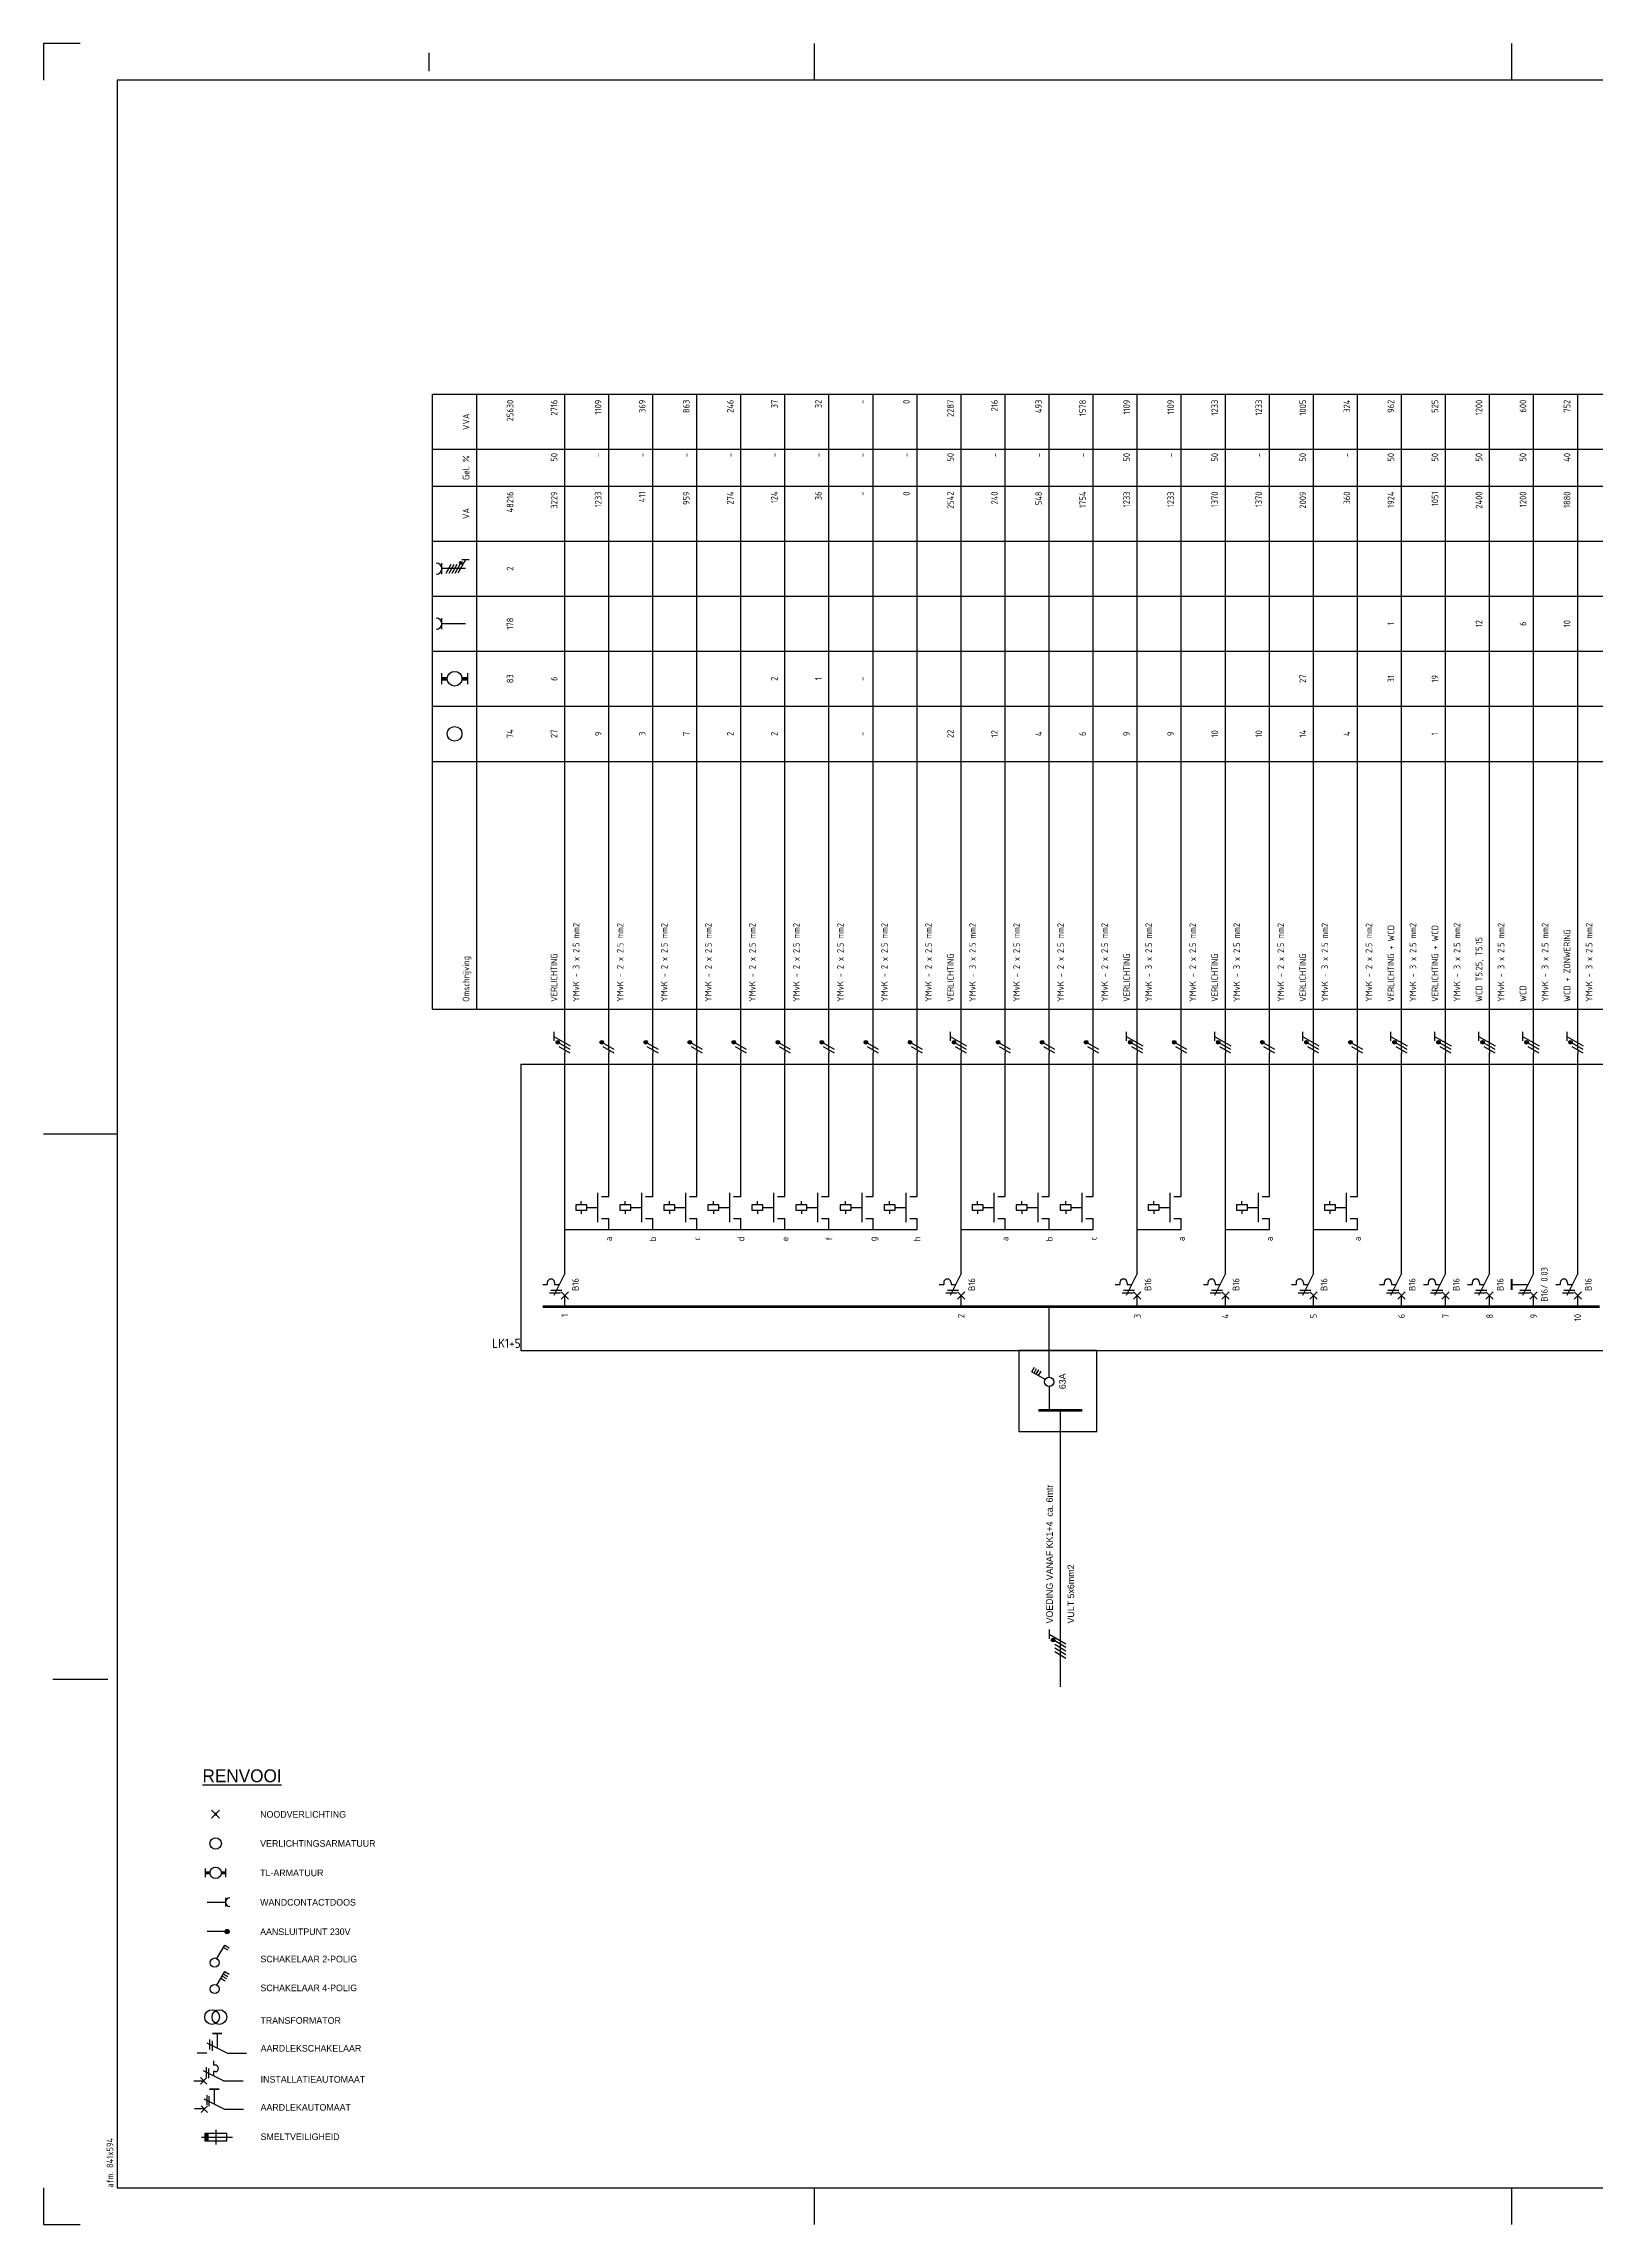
# Model space of a CAD drawing. Header units: millimetres. Extents: x 0 to 841, y 0 to 594.
# Drawn here: x 0 to 423, y 0 to 594 of the extents above; entities that cross this region are included whole.
import ezdxf
from ezdxf.enums import TextEntityAlignment as Align
from ezdxf.lldxf.tags import DXFTag

# ---------------------------------------------------------------- set-up
doc = ezdxf.new("R2010")
doc.units = ezdxf.units.MM
for name, color, linetype in [('00att018', 1, 'Continuous'), ('00kad018', 1, 'Continuous'), ('00kad070', 5, 'Continuous'), ('BL$2----_KADER', 7, 'Continuous'), ('EL$1----', 3, 'Continuous'), ('EL$1----__LK1+5', 3, 'Continuous')]:
    doc.layers.add(name, color=color, linetype=linetype)
doc.styles.add('BURO-018', font='BUROFONT', dxfattribs={"height": 1.8})
doc.styles.add('BURO-035', font='BUROFONT.shx', dxfattribs={"height": 3.5})
doc.styles.add('ISO', font='isocp.shx')
doc.styles.add('STABICAD-018', font='ISOCP.SHX', dxfattribs={"height": 1.8})
tags = doc.linetypes.add('HIDDEN', pattern=[9.525, 6.35, -3.175]).pattern_tags.tags
tags[6:7] = [DXFTag(74, 4), DXFTag(75, 0), DXFTag(340, '0'), DXFTag(46, 1.0), DXFTag(50, 0.0), DXFTag(44, 0.0), DXFTag(45, 0.0)]
tags[4:5] = [DXFTag(74, 4), DXFTag(75, 0), DXFTag(340, '0'), DXFTag(46, 1.0), DXFTag(50, 0.0), DXFTag(44, 0.0), DXFTag(45, 0.0)]
tags = doc.linetypes.add('STABI11', pattern=[2, 1, -1]).pattern_tags.tags
tags[6:7] = [DXFTag(74, 4), DXFTag(75, 0), DXFTag(340, '0'), DXFTag(46, 1.0), DXFTag(50, 0.0), DXFTag(44, 0.0), DXFTag(45, 0.0)]
tags[4:5] = [DXFTag(74, 4), DXFTag(75, 0), DXFTag(340, '0'), DXFTag(46, 1.0), DXFTag(50, 0.0), DXFTag(44, 0.0), DXFTag(45, 0.0)]

# ---------------------------------------------------------------- blocks, each defined once
blk = doc.blocks.new('RENV_DION')
at = {"layer": 'EL$1----', "linetype": 'Continuous'}
for p, q in [((485.12, 256.64), (487.32, 254.44)), ((487.32, 256.64), (485.12, 254.44)), ((483.5, 238.37), (483.5, 240.7)), ((488.94, 240.7), (488.94, 238.37)), ((488.94, 232.7), (488.94, 230.37)), ((483.89, 231.54), (488.94, 231.54)), ((489.33, 223.54), (483.89, 223.54)), ((486.57, 208.98), (488.69, 212.65)), ((487.64, 210.83), (488.85, 210.13)), ((487.99, 211.43), (489.2, 210.73)), ((488.34, 212.04), (489.55, 211.34)), ((488.69, 212.65), (489.9, 211.95)), ((489.35, 190.42), (483.95, 193.12)), ((484.62, 191.43), (484.62, 194.13)), ((485.3, 193.8), (485.3, 191.1)), ((486.65, 195.82), (486.65, 191.77)), ((488.36, 182.91), (482.96, 185.61)), ((483.63, 186.63), (483.63, 183.93)), ((484.31, 186.29), (484.31, 183.59)), ((485.66, 188.31), (485.66, 187.19)), ((486.11, 187.19), (485.66, 187.19)), ((486.11, 185.39), (485.66, 185.39)), ((485.66, 185.39), (485.66, 184.26)), ((480.26, 182.91), (482.96, 182.91)), ((482.06, 183.81), (483.86, 182.01)), ((483.86, 183.81), (482.06, 182.01)), ((485.84, 180.58), (485.84, 176.53)), ((488.36, 182.91), (493.76, 182.91)), ((484.04, 176.08), (482.24, 174.28)), ((482.24, 176.08), (484.04, 174.28)), ((488.54, 175.18), (483.14, 177.88)), ((482.39, 167.57), (490.81, 167.57)), ((489.31, 168.57), (483.31, 168.57)), ((483.31, 168.57), (483.31, 166.57)), ((483.31, 166.57), (489.31, 166.57)), ((486.31, 169.57), (486.31, 165.57)), ((489.31, 166.57), (489.31, 168.57))]:
    blk.add_line(p, q, dxfattribs=at)
at = {"layer": 'EL$1----', "color": 3, "linetype": 'Continuous'}
for p, q in [((486.57, 216.18), (488.69, 219.85)), ((488.69, 219.85), (489.9, 219.15)), ((488.34, 219.25), (489.55, 218.55))]:
    blk.add_line(p, q, dxfattribs=at)
at = {"layer": 'EL$1----'}
for p, q in [((483.86, 190.42), (481.16, 190.42)), ((489.35, 190.42), (494.66, 190.42)), ((483.9, 176.31), (483.9, 179.01)), ((484.49, 175.97), (484.49, 178.67)), ((483.14, 175.29), (480.44, 175.29)), ((488.54, 175.18), (493.85, 175.18))]:
    blk.add_line(p, q, dxfattribs=at)
at = {"layer": 'EL$1----', "linetype": 'Continuous'}
for points, const_width in [([(486.41, 255.54, 1), (486.02, 255.54, 1)], 0.389), ([(489.33, 223.83, 1), (489.33, 223.24, 1)], 0.583)]:
    blk.add_lwpolyline(points, format="xyb", close=True, dxfattribs=dict(at, const_width=const_width))
for points, const_width in [([(484.66, 239.54), (483.5, 239.54)], 0.778), ([(487.77, 239.54), (488.94, 239.54)], 0.778), ([(485.3, 195.82), (488, 195.82)], 0.45), ([(484.49, 180.58), (487.19, 180.58)], 0.45)]:
    blk.add_lwpolyline(points, dxfattribs=dict(at, const_width=const_width))
for centre, radius in [((486.22, 247.54), 1.56), ((486.22, 239.54), 1.56), ((489.33, 223.54), 0.583), ((485.95, 207.9), 1.25), ((485.24, 200.27), 2), ((487.24, 200.27), 2)]:
    blk.add_circle(centre, radius, dxfattribs=at)
at = {"layer": 'EL$1----', "color": 3, "linetype": 'Continuous'}
blk.add_circle((485.95, 215.1), 1.25, dxfattribs=at)
at = {"layer": 'EL$1----', "linetype": 'Continuous'}
for centre, radius, start, end in [((490.11, 231.54), 1.17, 90, 270), ((486.11, 186.29), 0.9, 270, 90)]:
    blk.add_arc(centre, radius, start, end, dxfattribs=at)
blk.add_solid([(483.31, 168.57), (484.31, 168.57), (483.31, 166.57), (484.31, 166.57)], dxfattribs=at)
at = {"layer": 'EL$1----', "color": 3, "style": 'BURO-035'}
blk.add_text('%%URENVOOI', height=3.5, dxfattribs=at).set_placement((482.63, 264.23))
at = {"layer": 'EL$1----', "color": 1, "style": 'BURO-018'}
for s, p in [('NOODVERLICHTING', (498.36, 255.47)), ('VERLICHTINGSARMATUUR', (498.36, 247.55)), ('TL-ARMATUUR', (498.36, 239.54)), ('WANDCONTACTDOOS', (498.36, 231.52)), ('AANSLUITPUNT 230V', (498.36, 223.5)), ('SCHAKELAAR 2-POLIG', (498.43, 216.06)), ('SCHAKELAAR 4-POLIG', (498.43, 208.21)), ('TRANSFORMATOR', (498.43, 199.33)), ('AARDLEKSCHAKELAAR', (498.49, 191.75)), ('INSTALLATIEAUTOMAAT', (498.49, 183.3)), ('AARDLEKAUTOMAAT', (498.47, 175.66)), ('SMELTVEILIGHEID', (498.47, 167.66))]:
    blk.add_text(s, height=1.8, dxfattribs=at).set_placement(p, align=Align.MIDDLE_LEFT)
blk = doc.blocks.new('a1-windesheim-hor')
at = {"layer": '00kad018', "color": 1}
for p, q in [((0, 594), (0, 584)), ((10, 594), (0, 594)), ((210, 594), (210, 584)), ((400, 594), (400, 584)), ((105, 591.5), (105, 586.5)), ((0, 297), (20, 297)), ((2.5, 148.5), (17.5, 148.5)), ((0, 10), (0, 0)), ((210, 10), (210, 0)), ((400, 10), (400, 0)), ((0, 0), (10, 0))]:
    blk.add_line(p, q, dxfattribs=at)
at = {"layer": '00kad070', "color": 5}
for p, q in [((831, 584), (20, 584)), ((20, 584), (20, 10)), ((20, 10), (831, 10))]:
    blk.add_line(p, q, dxfattribs=at)
at = {"layer": '00att018', "color": 1, "style": 'ISO'}
blk.add_text('afm. 841x594', height=1.8, rotation=90, dxfattribs=at).set_placement((19, 10))
blk = doc.blocks.new('HL3')
at = {"color": 0, "linetype": 'Continuous'}
for p, q in [((-3, 6.98), (-3, 4.48)), ((-3, 5.73), (1.5, 3.13)), ((1.5, 2.13), (-1.5, 3.87)), ((1.5, 1.13), (-1.5, 2.87)), ((1.5, 0.13), (-1.5, 1.87)), ((1.5, -0.87), (-1.5, 0.87))]:
    blk.add_line(p, q, dxfattribs=at)
at = {"color": 0, "linetype": 'Continuous', "const_width": 0.5}
blk.add_lwpolyline([(-1.68, 4.12, 1), (-2.18, 4.12, 1)], format="xyb", close=True, dxfattribs=at)
at = {"color": 0, "linetype": 'Continuous'}
blk.add_circle((-1.93, 4.12), 0.5, dxfattribs=at)
blk = doc.blocks.new('1114A3A')
at = {"color": 0, "linetype": 'Continuous'}
for p, q in [((0.62, 1.08), (2.74, 4.75)), ((1.69, 2.93), (2.9, 2.23)), ((2.04, 3.54), (3.25, 2.84)), ((2.39, 4.14), (3.6, 3.44)), ((2.74, 4.75), (3.95, 4.05))]:
    blk.add_line(p, q, dxfattribs=at)
blk.add_circle((0, 0), 1.25, dxfattribs=at)
at = {"color": 0, "linetype": 'Continuous', "style": 'BURO-018', "flags": 1}
for tag, p in [('E_ID', (0, 0.08)), ('E_MATCODE', (0, -4.92))]:
    blk.add_attdef(tag, p, '', height=1.8, dxfattribs=at)
at = {"color": 0, "linetype": 'Continuous', "style": 'BURO-018'}
blk.add_attdef('E_IGS', text='', height=1.8, dxfattribs=at).set_placement((3, 0.08), align=Align.MIDDLE_LEFT)
blk = doc.blocks.new('P-N-PE_3')
at = {"color": 0, "linetype": 'Continuous'}
for p, q in [((0, 0.87), (0, 6.17)), ((-3, 5.85), (-3, 3.35)), ((-3, 4.6), (1.5, 2)), ((1.5, 1), (-1.5, 2.73)), ((1.5, 0), (-1.5, 1.73)), ((0, 0.87), (0, 0))]:
    blk.add_line(p, q, dxfattribs=at)
at = {"color": 0, "linetype": 'Continuous', "const_width": 0.5}
blk.add_lwpolyline([(-1.68, 2.98, 1), (-2.18, 2.98, 1)], format="xyb", close=True, dxfattribs=at)
at = {"color": 0, "linetype": 'Continuous'}
blk.add_circle((-1.93, 2.98), 0.5, dxfattribs=at)
blk = doc.blocks.new('B3')
at = {"color": 0, "linetype": 'Continuous'}
for p, q in [((0, 9), (0, 21)), ((-6, 6), (-4.75, 6)), ((-4.75, 6.5), (-4.75, 6)), ((0, 9), (-3, 3)), ((-2.75, 6.5), (-2.75, 6)), ((-2.75, 6), (-1.5, 6)), ((-4.125, 3.75), (-1.125, 3.75)), ((-3.75, 4.5), (-0.75, 4.5)), ((-1, 4), (1, 2)), ((-1, 2), (1, 4)), ((0, 0), (0, 3))]:
    blk.add_line(p, q, dxfattribs=at)
blk.add_arc((-3.75, 6.5), 1, 0, 180, dxfattribs=at)
at = {"color": 1, "style": 'BURO-018'}
blk.add_attdef('FREEFIELD1', (-3, 12), '', height=1.8, rotation=90, dxfattribs=at)
at = {"color": 1, "linetype": 'Continuous', "style": 'BURO-018'}
blk.add_attdef('AUTOMATICFUSE', text='', height=1.8, rotation=90, dxfattribs=at).set_placement((2, 6), align=Align.TOP_CENTER)
blk = doc.blocks.new('m1')
at = {"color": 0, "linetype": 'Continuous'}
blk.add_line((0, 21), (0, 33), dxfattribs=at)
blk = doc.blocks.new('b1s')
at = {"color": 0, "linetype": 'Continuous'}
blk.add_line((0, 33), (0, 54), dxfattribs=at)
blk = doc.blocks.new('m1s')
at = {"color": 0, "linetype": 'Continuous'}
blk.add_line((0, 54), (0, 66), dxfattribs=at)
blk = doc.blocks.new('P-N_2')
at = {"color": 0, "linetype": 'Continuous'}
for p, q in [((1.5, 1), (-1.5, 2.73)), ((1.5, 0), (-1.5, 1.73)), ((0, 0.87), (0, 3.94)), ((0, 0.87), (0, 0))]:
    blk.add_line(p, q, dxfattribs=at)
at = {"color": 0, "linetype": 'Continuous', "const_width": 0.5}
blk.add_lwpolyline([(-1.68, 2.98, 1), (-2.18, 2.98, 1)], format="xyb", close=True, dxfattribs=at)
at = {"color": 0, "linetype": 'Continuous'}
blk.add_circle((-1.93, 2.98), 0.5, dxfattribs=at)
blk = doc.blocks.new('M2')
at = {"color": 0, "linetype": 'Continuous'}
for p, q in [((0, 9), (0, 12)), ((-6, 6.75), (-9, 6.75)), ((-9, 6.75), (-9, 5.25)), ((-7.5, 6.75), (-7.5, 7.75)), ((-6, 5.25), (-6, 6.75)), ((-6, 6.25), (-6, 6.25)), ((-3, 2), (-3, 10)), ((-2, 9), (0, 9)), ((-9, 5.25), (-6, 5.25)), ((-7.5, 5.25), (-7.5, 4.25)), ((-2, 3), (0, 3)), ((0, 0), (0, 3))]:
    blk.add_line(p, q, dxfattribs=at)
at = {"color": 0, "linetype": 'STABI11'}
blk.add_line((-6, 6), (-3, 6), dxfattribs=at)
at = {"color": 1, "linetype": 'Continuous', "style": 'BURO-018'}
blk.add_attdef('FREEFIELD1', (-6, 9), '', height=1.8, rotation=90, dxfattribs=at)
blk.add_attdef('MAGNETICSWITCH', text='', height=1.8, rotation=90, dxfattribs=at).set_placement((0, 6), align=Align.TOP_CENTER)
blk = doc.blocks.new('B8')
at = {"color": 0, "linetype": 'Continuous'}
for p, q in [((0, 9), (0, 21)), ((-6, 6), (-1.5, 6)), ((0, 9), (-3, 3)), ((-4.12, 3.75), (-1.12, 3.75)), ((-3.75, 4.5), (-0.75, 4.5)), ((-1, 2), (1, 4)), ((-1, 4), (1, 2)), ((0, 0), (0, 3))]:
    blk.add_line(p, q, dxfattribs=at)
at = {"color": 0, "linetype": 'Continuous', "const_width": 0.5}
blk.add_lwpolyline([(-6, 4.5), (-6, 7.5)], dxfattribs=at)
at = {"color": 1, "linetype": 'Continuous', "style": 'BURO-018'}
blk.add_attdef('EARTHLEAKAGECIRCUITBREAKER', text='', height=1.8, rotation=90, dxfattribs=at).set_placement((2, 6.9), align=Align.TOP_LEFT)
at = {"color": 1, "style": 'BURO-018'}
blk.add_attdef('FREEFIELD1', (-3, 12), '', height=1.8, rotation=90, dxfattribs=at)
at = {"color": 1, "linetype": 'Continuous', "style": 'BURO-018'}
blk.add_attdef('OPERATINGCURRENT', text='', height=1.8, rotation=90, dxfattribs=at).set_placement((2, 6.2), align=Align.TOP_RIGHT)
blk = doc.blocks.new('COLUMN_POWERTYPE_3')
at = {"color": 0, "linetype": 'Continuous'}
blk.add_circle((0, 0), 2, dxfattribs=at)
blk = doc.blocks.new('COLUMN_POWERTYPE_5')
at = {"color": 0, "linetype": 'Continuous'}
for p, q in [((-3.5, -1.5), (-3.5, 1.5)), ((3.5, 1.5), (3.5, -1.5))]:
    blk.add_line(p, q, dxfattribs=at)
at = {"color": 0, "linetype": 'Continuous', "const_width": 1}
for points in [[(-2, 0), (-3.5, 0)], [(2, 0), (3.5, 0)]]:
    blk.add_lwpolyline(points, dxfattribs=at)
at = {"color": 0, "linetype": 'Continuous'}
blk.add_circle((0, 0), 2, dxfattribs=at)
blk = doc.blocks.new('COLUMN_POWERTYPE_6')
at = {"color": 0, "linetype": 'Continuous'}
for p, q in [((-3.5, -1.5), (-3.5, 1.5)), ((3, 0), (-3.5, 0))]:
    blk.add_line(p, q, dxfattribs=at)
blk.add_arc((-5, 0), 1.5, 270, 90, dxfattribs=at)
blk = doc.blocks.new('COLUMN_POWERTYPE_7')
at = {"color": 0, "linetype": 'Continuous'}
for p, q in [((-3.5, -1.5), (-3.5, 1.5)), ((3, 0), (-3.5, 0)), ((-2.29, -1.2), (-0.91, 1.2)), ((-1.49, -1.2), (-0.11, 1.2)), ((-0.69, -1.2), (0.69, 1.2)), ((0.11, -1.2), (1.49, 1.2)), ((2.99, 2.4), (0.91, -1.2)), ((3.99, 2.4), (1.99, 2.4))]:
    blk.add_line(p, q, dxfattribs=at)
at = {"color": 0, "linetype": 'Continuous', "const_width": 0.4}
blk.add_lwpolyline([(1.69, 1.35, 1), (1.69, 1.75, 1)], format="xyb", close=True, dxfattribs=at)
at = {"color": 0, "linetype": 'Continuous'}
blk.add_circle((1.69, 1.55), 0.4, dxfattribs=at)
blk.add_arc((-5, 0), 1.5, 270, 90, dxfattribs=at)

msp = doc.modelspace()

# ---------------------------------------------------------------- linework, layer by layer
at = {"layer": 'EL$1----', "ltscale": 0.2}
for p, q in [((274, 230.75), (274, 250)), ((277, 221.76), (277, 146.46))]:
    msp.add_line(p, q, dxfattribs=at)
at = {"layer": 'EL$1----'}
msp.add_line((274, 228.25), (274, 221.76), dxfattribs=at)
at = {"layer": 'EL$1----', "color": 1, "linetype": 'HIDDEN'}
msp.add_lwpolyline([(265.73, 238), (265.73, 216), (287, 216), (287, 238)], close=True, dxfattribs=at)
at = {"layer": 'EL$1----', "ltscale": 0.2, "const_width": 0.7}
msp.add_lwpolyline([(283, 221.76), (271, 221.76)], dxfattribs=at)
at = {"layer": 'EL$1----__LK1+5', "color": 1}
for p, q in [((106, 498.5), (766, 498.5)), ((106, 331), (106, 498.5)), ((118, 331), (118, 498.5)), ((106, 483.5), (766, 483.5)), ((106, 473.5), (766, 473.5)), ((106, 458.5), (766, 458.5)), ((106, 443.5), (766, 443.5)), ((106, 428.5), (766, 428.5)), ((106, 413.5), (766, 413.5)), ((106, 398.5), (766, 398.5)), ((106, 331), (766, 331))]:
    msp.add_line(p, q, dxfattribs=at)
at = {"layer": 'EL$1----__LK1+5'}
for p, q in [((142, 331), (142, 498.5)), ((154, 331), (154, 498.5)), ((166, 331), (166, 498.5)), ((178, 331), (178, 498.5)), ((190, 331), (190, 498.5)), ((202, 331), (202, 498.5)), ((214, 331), (214, 498.5)), ((226, 331), (226, 498.5)), ((238, 331), (238, 498.5)), ((250, 331), (250, 498.5)), ((262, 331), (262, 498.5)), ((274, 331), (274, 498.5)), ((286, 331), (286, 498.5)), ((298, 331), (298, 498.5)), ((310, 331), (310, 498.5)), ((322, 331), (322, 498.5)), ((334, 331), (334, 498.5)), ((346, 331), (346, 498.5)), ((358, 331), (358, 498.5)), ((370, 331), (370, 498.5)), ((382, 331), (382, 498.5)), ((394, 331), (394, 498.5)), ((406, 331), (406, 498.5)), ((418, 331), (418, 498.5)), ((142, 325.17), (142, 331)), ((154, 322.94), (154, 331)), ((166, 322.94), (166, 331)), ((178, 322.94), (178, 331)), ((190, 322.94), (190, 331)), ((202, 322.94), (202, 331)), ((214, 322.94), (214, 331)), ((226, 322.94), (226, 331)), ((238, 322.94), (238, 331)), ((250, 325.17), (250, 331)), ((262, 322.94), (262, 331)), ((274, 322.94), (274, 331)), ((286, 322.94), (286, 331)), ((298, 325.17), (298, 331)), ((310, 322.94), (310, 331)), ((322, 325.17), (322, 331)), ((334, 322.94), (334, 331)), ((346, 325.17), (346, 331)), ((358, 322.94), (358, 331)), ((370, 325.17), (370, 331)), ((382, 325.17), (382, 331)), ((394, 325.17), (394, 331)), ((406, 325.17), (406, 331)), ((418, 325.17), (418, 331)), ((142, 316), (142, 319)), ((154, 316), (154, 319)), ((166, 316), (166, 319)), ((178, 316), (178, 319)), ((190, 316), (190, 319)), ((202, 316), (202, 319)), ((214, 316), (214, 319)), ((226, 316), (226, 319)), ((238, 316), (238, 319)), ((250, 316), (250, 319)), ((262, 316), (262, 319)), ((274, 316), (274, 319)), ((286, 316), (286, 319)), ((298, 316), (298, 319)), ((310, 316), (310, 319)), ((322, 316), (322, 319)), ((334, 316), (334, 319)), ((346, 316), (346, 319)), ((358, 316), (358, 319)), ((370, 316), (370, 319)), ((382, 316), (382, 319)), ((394, 316), (394, 319)), ((406, 316), (406, 319)), ((418, 316), (418, 319)), ((142, 271), (154, 271)), ((154, 271), (166, 271)), ((166, 271), (178, 271)), ((178, 271), (190, 271)), ((190, 271), (202, 271)), ((202, 271), (214, 271)), ((214, 271), (226, 271)), ((226, 271), (238, 271)), ((250, 271), (262, 271)), ((262, 271), (274, 271)), ((274, 271), (286, 271)), ((298, 271), (310, 271)), ((322, 271), (334, 271)), ((346, 271), (358, 271))]:
    msp.add_line(p, q, dxfattribs=at)
at = {"layer": 'EL$1----__LK1+5', "color": 1, "linetype": 'HIDDEN'}
for p, q in [((130, 316), (766, 316)), ((130, 316), (130, 238)), ((130, 238), (766, 238))]:
    msp.add_line(p, q, dxfattribs=at)
at = {"layer": 'EL$1----__LK1+5'}
for points in [[(148, 250, 0.7, 0.7, 0), (136, 250, 0.7, 0.7, 0)], [(160, 250, 0.7, 0.7, 0), (148, 250, 0.7, 0.7, 0)], [(172, 250, 0.7, 0.7, 0), (160, 250, 0.7, 0.7, 0)], [(184, 250, 0.7, 0.7, 0), (172, 250, 0.7, 0.7, 0)], [(196, 250, 0.7, 0.7, 0), (184, 250, 0.7, 0.7, 0)], [(208, 250, 0.7, 0.7, 0), (196, 250, 0.7, 0.7, 0)], [(220, 250, 0.7, 0.7, 0), (208, 250, 0.7, 0.7, 0)], [(232, 250, 0.7, 0.7, 0), (220, 250, 0.7, 0.7, 0)], [(244, 250, 0.7, 0.7, 0), (232, 250, 0.7, 0.7, 0)], [(256, 250, 0.7, 0.7, 0), (244, 250, 0.7, 0.7, 0)], [(268, 250, 0.7, 0.7, 0), (256, 250, 0.7, 0.7, 0)], [(280, 250, 0.7, 0.7, 0), (268, 250, 0.7, 0.7, 0)], [(292, 250, 0.7, 0.7, 0), (280, 250, 0.7, 0.7, 0)], [(304, 250, 0.7, 0.7, 0), (292, 250, 0.7, 0.7, 0)], [(316, 250, 0.7, 0.7, 0), (304, 250, 0.7, 0.7, 0)], [(328, 250, 0.7, 0.7, 0), (316, 250, 0.7, 0.7, 0)], [(340, 250, 0.7, 0.7, 0), (328, 250, 0.7, 0.7, 0)], [(352, 250, 0.7, 0.7, 0), (340, 250, 0.7, 0.7, 0)], [(364, 250, 0.7, 0.7, 0), (352, 250, 0.7, 0.7, 0)], [(376, 250, 0.7, 0.7, 0), (364, 250, 0.7, 0.7, 0)], [(388, 250, 0.7, 0.7, 0), (376, 250, 0.7, 0.7, 0)], [(400, 250, 0.7, 0.7, 0), (388, 250, 0.7, 0.7, 0)], [(412, 250, 0.7, 0.7, 0), (400, 250, 0.7, 0.7, 0)], [(424, 250, 0.7, 0.7, 0), (412, 250, 0.7, 0.7, 0)]]:
    msp.add_lwpolyline(points, format="xyseb", dxfattribs=at)

# ---------------------------------------------------------------- block references
at = {"layer": 'BL$2----_KADER'}
msp.add_blockref('a1-windesheim-hor', (0, 0), dxfattribs=at)
at = {"layer": 'EL$1----'}
ref = msp.add_blockref('1114A3A', (274, 229.5), dxfattribs=dict(at, rotation=90))
ref.add_attrib('E_IGS', '63A', dxfattribs={"layer": '0', "color": 1, "linetype": 'Continuous', "height": 1.8, "rotation": 90, "style": 'BURO-018'}).set_placement((277.6, 227.5), align=Align.MIDDLE_LEFT)
at = {"layer": 'EL$1----', "ltscale": 0.2}
msp.add_blockref('HL3', (277, 155.04), dxfattribs=at)
at = {"layer": 'EL$1----'}
msp.add_blockref('RENV_DION', (-439.35, -143.79), dxfattribs=at)
at = {"layer": 'EL$1----__LK1+5'}
for name, p in [('COLUMN_POWERTYPE_7', (112, 451)), ('COLUMN_POWERTYPE_6', (112, 436)), ('COLUMN_POWERTYPE_5', (112, 421)), ('COLUMN_POWERTYPE_3', (112, 406)), ('P-N-PE_3', (142, 319)), ('P-N_2', (154, 319)), ('P-N_2', (166, 319)), ('P-N_2', (178, 319)), ('P-N_2', (190, 319)), ('P-N_2', (202, 319)), ('P-N_2', (214, 319)), ('P-N_2', (226, 319)), ('P-N_2', (238, 319)), ('P-N-PE_3', (250, 319)), ('P-N_2', (262, 319)), ('P-N_2', (274, 319)), ('P-N_2', (286, 319)), ('P-N-PE_3', (298, 319)), ('P-N_2', (310, 319)), ('P-N-PE_3', (322, 319)), ('P-N_2', (334, 319)), ('P-N-PE_3', (346, 319)), ('P-N_2', (358, 319)), ('P-N-PE_3', (370, 319)), ('P-N-PE_3', (382, 319)), ('P-N-PE_3', (394, 319)), ('P-N-PE_3', (406, 319)), ('P-N-PE_3', (418, 319)), ('m1s', (142, 250)), ('m1s', (154, 250)), ('m1s', (166, 250)), ('m1s', (178, 250)), ('m1s', (190, 250)), ('m1s', (202, 250)), ('m1s', (214, 250)), ('m1s', (226, 250)), ('m1s', (238, 250)), ('m1s', (250, 250)), ('m1s', (262, 250)), ('m1s', (274, 250)), ('m1s', (286, 250)), ('m1s', (298, 250)), ('m1s', (310, 250)), ('m1s', (322, 250)), ('m1s', (334, 250)), ('m1s', (346, 250)), ('m1s', (358, 250)), ('m1s', (370, 250)), ('m1s', (382, 250)), ('m1s', (394, 250)), ('m1s', (406, 250)), ('m1s', (418, 250)), ('b1s', (142, 250)), ('b1s', (154, 250)), ('b1s', (166, 250)), ('b1s', (178, 250)), ('b1s', (190, 250)), ('b1s', (202, 250)), ('b1s', (214, 250)), ('b1s', (226, 250)), ('b1s', (238, 250)), ('b1s', (250, 250)), ('b1s', (262, 250)), ('b1s', (274, 250)), ('b1s', (286, 250)), ('b1s', (298, 250)), ('b1s', (310, 250)), ('b1s', (322, 250)), ('b1s', (334, 250)), ('b1s', (346, 250)), ('b1s', (358, 250)), ('b1s', (370, 250)), ('b1s', (382, 250)), ('b1s', (394, 250)), ('b1s', (406, 250)), ('b1s', (418, 250)), ('m1', (142, 250)), ('M2', (154, 271)), ('M2', (166, 271)), ('M2', (178, 271)), ('M2', (190, 271)), ('M2', (202, 271)), ('M2', (214, 271)), ('M2', (226, 271)), ('M2', (238, 271)), ('m1', (250, 250)), ('M2', (262, 271)), ('M2', (274, 271)), ('M2', (286, 271)), ('m1', (298, 250)), ('M2', (310, 271)), ('m1', (322, 250)), ('M2', (334, 271)), ('m1', (346, 250)), ('M2', (358, 271)), ('m1', (370, 250)), ('m1', (382, 250)), ('m1', (394, 250)), ('m1', (406, 250)), ('m1', (418, 250))]:
    msp.add_blockref(name, p, dxfattribs=at)
ref = msp.add_blockref('B3', (142, 250), dxfattribs=at)
ref.add_attrib('AUTOMATICFUSE', 'B16', dxfattribs={"layer": 'EL$1----', "color": 1, "height": 1.8, "rotation": 90, "style": 'STABICAD-018'}).set_placement((144, 256), align=Align.TOP_CENTER)
ref = msp.add_blockref('B3', (250, 250), dxfattribs=at)
ref.add_attrib('AUTOMATICFUSE', 'B16', dxfattribs={"layer": 'EL$1----', "color": 1, "height": 1.8, "rotation": 90, "style": 'STABICAD-018'}).set_placement((252, 256), align=Align.TOP_CENTER)
ref = msp.add_blockref('B3', (298, 250), dxfattribs=at)
ref.add_attrib('AUTOMATICFUSE', 'B16', dxfattribs={"layer": 'EL$1----', "color": 1, "height": 1.8, "rotation": 90, "style": 'STABICAD-018'}).set_placement((300, 256), align=Align.TOP_CENTER)
ref = msp.add_blockref('B3', (322, 250), dxfattribs=at)
ref.add_attrib('AUTOMATICFUSE', 'B16', dxfattribs={"layer": 'EL$1----', "color": 1, "height": 1.8, "rotation": 90, "style": 'STABICAD-018'}).set_placement((324, 256), align=Align.TOP_CENTER)
ref = msp.add_blockref('B3', (346, 250), dxfattribs=at)
ref.add_attrib('AUTOMATICFUSE', 'B16', dxfattribs={"layer": 'EL$1----', "color": 1, "height": 1.8, "rotation": 90, "style": 'STABICAD-018'}).set_placement((348, 256), align=Align.TOP_CENTER)
ref = msp.add_blockref('B3', (370, 250), dxfattribs=at)
ref.add_attrib('AUTOMATICFUSE', 'B16', dxfattribs={"layer": 'EL$1----', "color": 1, "height": 1.8, "rotation": 90, "style": 'STABICAD-018'}).set_placement((372, 256), align=Align.TOP_CENTER)
ref = msp.add_blockref('B3', (382, 250), dxfattribs=at)
ref.add_attrib('AUTOMATICFUSE', 'B16', dxfattribs={"layer": 'EL$1----', "color": 1, "height": 1.8, "rotation": 90, "style": 'STABICAD-018'}).set_placement((384, 256), align=Align.TOP_CENTER)
ref = msp.add_blockref('B3', (394, 250), dxfattribs=at)
ref.add_attrib('AUTOMATICFUSE', 'B16', dxfattribs={"layer": 'EL$1----', "color": 1, "height": 1.8, "rotation": 90, "style": 'STABICAD-018'}).set_placement((396, 256), align=Align.TOP_CENTER)
ref = msp.add_blockref('B8', (406, 250), dxfattribs=at)
ref.add_attrib('EARTHLEAKAGECIRCUITBREAKER', '0.03', dxfattribs={"layer": 'EL$1----', "color": 1, "height": 1.8, "rotation": 90, "style": 'STABICAD-018'}).set_placement((408, 256.8), align=Align.TOP_LEFT)
ref.add_attrib('OPERATINGCURRENT', 'B16/', dxfattribs={"layer": 'EL$1----', "color": 1, "height": 1.8, "rotation": 90, "style": 'STABICAD-018'}).set_placement((408, 256), align=Align.TOP_RIGHT)
ref = msp.add_blockref('B3', (418, 250), dxfattribs=at)
ref.add_attrib('AUTOMATICFUSE', 'B16', dxfattribs={"layer": 'EL$1----', "color": 1, "height": 1.8, "rotation": 90, "style": 'STABICAD-018'}).set_placement((420, 256), align=Align.TOP_CENTER)

# ---------------------------------------------------------------- texts
at = {"layer": 'EL$1----', "color": 1, "linetype": 'Continuous', "ltscale": 0.2, "style": 'BURO-018'}
msp.add_text('VOEDING VANAF KK1+4  ca. 6mtr', height=1.8, rotation=90, dxfattribs=at).set_placement((275, 163.68))
msp.add_text('VULT 5x6mm2', height=1.8, rotation=90, dxfattribs=at).set_placement((279, 163.68), align=Align.TOP_LEFT)
at = {"layer": 'EL$1----__LK1+5', "color": 1, "style": 'STABICAD-018'}
for s, p in [('VVA', (116, 491)), ('Gel. %', (116, 478.5)), ('VA', (116, 466)), ('2', (128, 451)), ('178', (128, 436)), ('1', (368, 436)), ('12', (392, 436)), ('6', (404, 436)), ('10', (416, 436)), ('83', (128, 421)), ('27', (344, 421)), ('31', (368, 421)), ('19', (380, 421)), ('6', (140, 421)), ('2', (200, 421)), ('1', (212, 421)), ('-', (224, 421)), ('74', (128, 406)), ('27', (140, 406)), ('9', (152, 406)), ('3', (164, 406)), ('7', (176, 406)), ('2', (188, 406)), ('2', (200, 406)), ('-', (224, 406)), ('22', (248, 406)), ('12', (260, 406)), ('4', (272, 406)), ('6', (284, 406)), ('9', (296, 406)), ('9', (308, 406)), ('10', (320, 406)), ('10', (332, 406)), ('14', (344, 406)), ('4', (356, 406)), ('1', (380, 406))]:
    msp.add_text(s, height=1.8, rotation=90, dxfattribs=at).set_placement(p, align=Align.CENTER)
for s, p in [('25630', (128, 497)), ('2716', (140, 497)), ('1109', (152, 497)), ('369', (164, 497)), ('863', (176, 497)), ('246', (188, 497)), ('37', (200, 497)), ('32', (212, 497)), ('-', (224, 497)), ('0', (236, 497)), ('2287', (248, 497)), ('216', (260, 497)), ('493', (272, 497)), ('1578', (284, 497)), ('1109', (296, 497)), ('1109', (308, 497)), ('1233', (320, 497)), ('1233', (332, 497)), ('1005', (344, 497)), ('324', (356, 497)), ('962', (368, 497)), ('525', (380, 497)), ('1200', (392, 497)), ('600', (404, 497)), ('752', (416, 497)), ('50', (140, 482.5)), ('-', (152, 482.5)), ('-', (164, 482.5)), ('-', (176, 482.5)), ('-', (188, 482.5)), ('-', (200, 482.5)), ('-', (212, 482.5)), ('-', (224, 482.5)), ('-', (236, 482.5)), ('50', (248, 482.5)), ('-', (260, 482.5)), ('-', (272, 482.5)), ('-', (284, 482.5)), ('50', (296, 482.5)), ('-', (308, 482.5)), ('50', (320, 482.5)), ('-', (332, 482.5)), ('50', (344, 482.5)), ('-', (356, 482.5)), ('50', (368, 482.5)), ('50', (380, 482.5)), ('50', (392, 482.5)), ('50', (404, 482.5)), ('40', (416, 482.5)), ('48216', (128, 472)), ('3229', (140, 472)), ('1233', (152, 472)), ('411', (164, 472)), ('959', (176, 472)), ('274', (188, 472)), ('124', (200, 472)), ('36', (212, 472)), ('-', (224, 472)), ('0', (236, 472)), ('2542', (248, 472)), ('240', (260, 472)), ('548', (272, 472)), ('1754', (284, 472)), ('1233', (296, 472)), ('1233', (308, 472)), ('1370', (320, 472)), ('1370', (332, 472)), ('2009', (344, 472)), ('360', (356, 472)), ('1924', (368, 472)), ('1051', (380, 472)), ('2400', (392, 472)), ('1200', (404, 472)), ('1880', (416, 472))]:
    msp.add_text(s, height=1.8, rotation=90, dxfattribs=at).set_placement(p, align=Align.RIGHT)
for s, p in [('YMvK - 3 x 2.5 mm2', (146, 333)), ('YMvK - 2 x 2.5 mm2', (158, 333)), ('YMvK - 2 x 2.5 mm2', (170, 333)), ('YMvK - 2 x 2.5 mm2', (182, 333)), ('YMvK - 2 x 2.5 mm2', (194, 333)), ('YMvK - 2 x 2.5 mm2', (206, 333)), ('YMvK - 2 x 2.5 mm2', (218, 333)), ('YMvK - 2 x 2.5 mm2', (230, 333)), ('YMvK - 2 x 2.5 mm2', (242, 333)), ('YMvK - 3 x 2.5 mm2', (254, 333)), ('YMvK - 2 x 2.5 mm2', (266, 333)), ('YMvK - 2 x 2.5 mm2', (278, 333)), ('YMvK - 2 x 2.5 mm2', (290, 333)), ('YMvK - 3 x 2.5 mm2', (302, 333)), ('YMvK - 2 x 2.5 mm2', (314, 333)), ('YMvK - 3 x 2.5 mm2', (326, 333)), ('YMvK - 2 x 2.5 mm2', (338, 333)), ('YMvK - 3 x 2.5 mm2', (350, 333)), ('YMvK - 2 x 2.5 mm2', (362, 333)), ('VERLICHTING + WCD', (368, 333)), ('YMvK - 3 x 2.5 mm2', (374, 333)), ('VERLICHTING + WCD', (380, 333)), ('YMvK - 3 x 2.5 mm2', (386, 333)), ('YMvK - 3 x 2.5 mm2', (398, 333)), ('YMvK - 3 x 2.5 mm2', (410, 333)), ('WCD + ZONWERING', (416, 333)), ('YMvK - 3 x 2.5 mm2', (422, 333)), ('Omschrijving', (116, 333)), ('VERLICHTING', (140, 333)), ('VERLICHTING', (248, 333)), ('VERLICHTING', (296, 333)), ('VERLICHTING', (320, 333)), ('VERLICHTING', (344, 333)), ('WCD T5.25, T5.15', (392, 333)), ('WCD', (404, 333))]:
    msp.add_text(s, height=1.8, rotation=90, dxfattribs=at).set_placement(p)
for s, p in [('a', (154, 269)), ('b', (166, 269)), ('c', (178, 269)), ('d', (190, 269)), ('e', (202, 269)), ('f', (214, 269)), ('g', (226, 269)), ('h', (238, 269)), ('a', (262, 269)), ('b', (274, 269)), ('c', (286, 269)), ('a', (310, 269)), ('a', (334, 269)), ('a', (358, 269)), ('1', (142, 248)), ('2', (250, 248)), ('3', (298, 248)), ('4', (322, 248)), ('5', (346, 248)), ('6', (370, 248)), ('7', (382, 248)), ('8', (394, 248)), ('9', (406, 248)), ('10', (418, 248))]:
    msp.add_text(s, height=1.8, rotation=90, dxfattribs=at).set_placement(p, align=Align.MIDDLE_RIGHT)
at = {"layer": 'EL$1----__LK1+5', "color": 2, "style": 'STABICAD-018'}
msp.add_text('LK1+5', height=2.5, dxfattribs=at).set_placement((130, 238), align=Align.BOTTOM_RIGHT)

doc.saveas('drawing.dxf')
